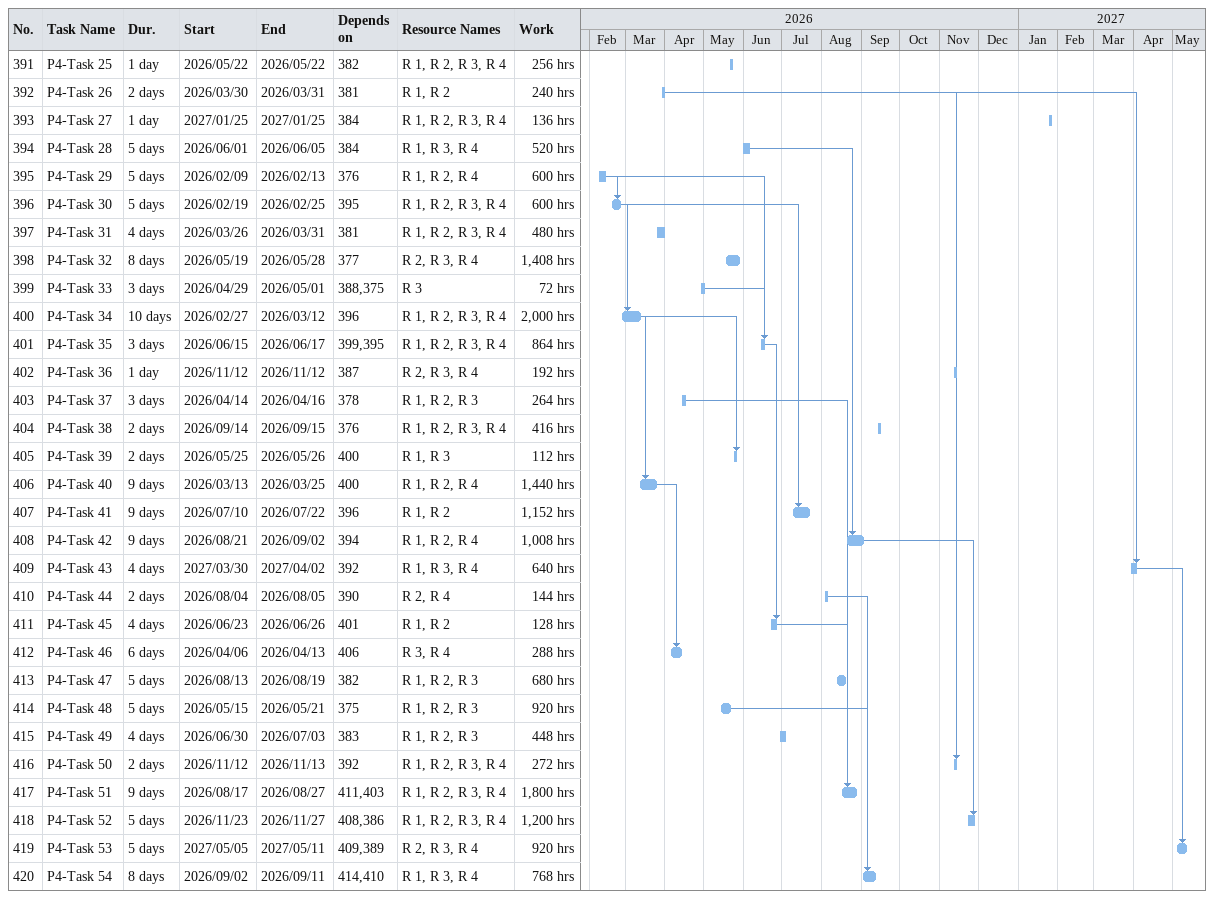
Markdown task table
| ID | Task | Duration | Start | Finish | Predecessors | Resources | Work (h) |
|---|---|---|---|---|---|---|---|
| 391 | P4-Task 25 | 1d | 2026-05-22 | 2026-05-22 | 382 | R 1, R 2, R 3, R 4 | 256 |
| 392 | P4-Task 26 | 2d | 2026-03-30 | 2026-03-31 | 381 | R 1, R 2 | 240 |
| 393 | P4-Task 27 | 1d | 2027-01-25 | 2027-01-25 | 384 | R 1, R 2, R 3, R 4 | 136 |
| 394 | P4-Task 28 | 5d | 2026-06-01 | 2026-06-05 | 384 | R 1, R 3, R 4 | 520 |
| 395 | P4-Task 29 | 5d | 2026-02-09 | 2026-02-13 | 376 | R 1, R 2, R 4 | 600 |
| 396 | P4-Task 30 | 5d | 2026-02-19 | 2026-02-25 | 395 | R 1, R 2, R 3, R 4 | 600 |
| 397 | P4-Task 31 | 4d | 2026-03-26 | 2026-03-31 | 381 | R 1, R 2, R 3, R 4 | 480 |
| 398 | P4-Task 32 | 8d | 2026-05-19 | 2026-05-28 | 377 | R 2, R 3, R 4 | 1408 |
| 399 | P4-Task 33 | 3d | 2026-04-29 | 2026-05-01 | 388, 375 | R 3 | 72 |
| 400 | P4-Task 34 | 10d | 2026-02-27 | 2026-03-12 | 396 | R 1, R 2, R 3, R 4 | 2000 |
| 401 | P4-Task 35 | 3d | 2026-06-15 | 2026-06-17 | 399, 395 | R 1, R 2, R 3, R 4 | 864 |
| 402 | P4-Task 36 | 1d | 2026-11-12 | 2026-11-12 | 387 | R 2, R 3, R 4 | 192 |
| 403 | P4-Task 37 | 3d | 2026-04-14 | 2026-04-16 | 378 | R 1, R 2, R 3 | 264 |
| 404 | P4-Task 38 | 2d | 2026-09-14 | 2026-09-15 | 376 | R 1, R 2, R 3, R 4 | 416 |
| 405 | P4-Task 39 | 2d | 2026-05-25 | 2026-05-26 | 400 | R 1, R 3 | 112 |
| 406 | P4-Task 40 | 9d | 2026-03-13 | 2026-03-25 | 400 | R 1, R 2, R 4 | 1440 |
| 407 | P4-Task 41 | 9d | 2026-07-10 | 2026-07-22 | 396 | R 1, R 2 | 1152 |
| 408 | P4-Task 42 | 9d | 2026-08-21 | 2026-09-02 | 394 | R 1, R 2, R 4 | 1008 |
| 409 | P4-Task 43 | 4d | 2027-03-30 | 2027-04-02 | 392 | R 1, R 3, R 4 | 640 |
| 410 | P4-Task 44 | 2d | 2026-08-04 | 2026-08-05 | 390 | R 2, R 4 | 144 |
| 411 | P4-Task 45 | 4d | 2026-06-23 | 2026-06-26 | 401 | R 1, R 2 | 128 |
| 412 | P4-Task 46 | 6d | 2026-04-06 | 2026-04-13 | 406 | R 3, R 4 | 288 |
| 413 | P4-Task 47 | 5d | 2026-08-13 | 2026-08-19 | 382 | R 1, R 2, R 3 | 680 |
| 414 | P4-Task 48 | 5d | 2026-05-15 | 2026-05-21 | 375 | R 1, R 2, R 3 | 920 |
| 415 | P4-Task 49 | 4d | 2026-06-30 | 2026-07-03 | 383 | R 1, R 2, R 3 | 448 |
| 416 | P4-Task 50 | 2d | 2026-11-12 | 2026-11-13 | 392 | R 1, R 2, R 3, R 4 | 272 |
| 417 | P4-Task 51 | 9d | 2026-08-17 | 2026-08-27 | 411, 403 | R 1, R 2, R 3, R 4 | 1800 |
| 418 | P4-Task 52 | 5d | 2026-11-23 | 2026-11-27 | 408, 386 | R 1, R 2, R 3, R 4 | 1200 |
| 419 | P4-Task 53 | 5d | 2027-05-05 | 2027-05-11 | 409, 389 | R 2, R 3, R 4 | 920 |
| 420 | P4-Task 54 | 8d | 2026-09-02 | 2026-09-11 | 414, 410 | R 1, R 3, R 4 | 768 |
